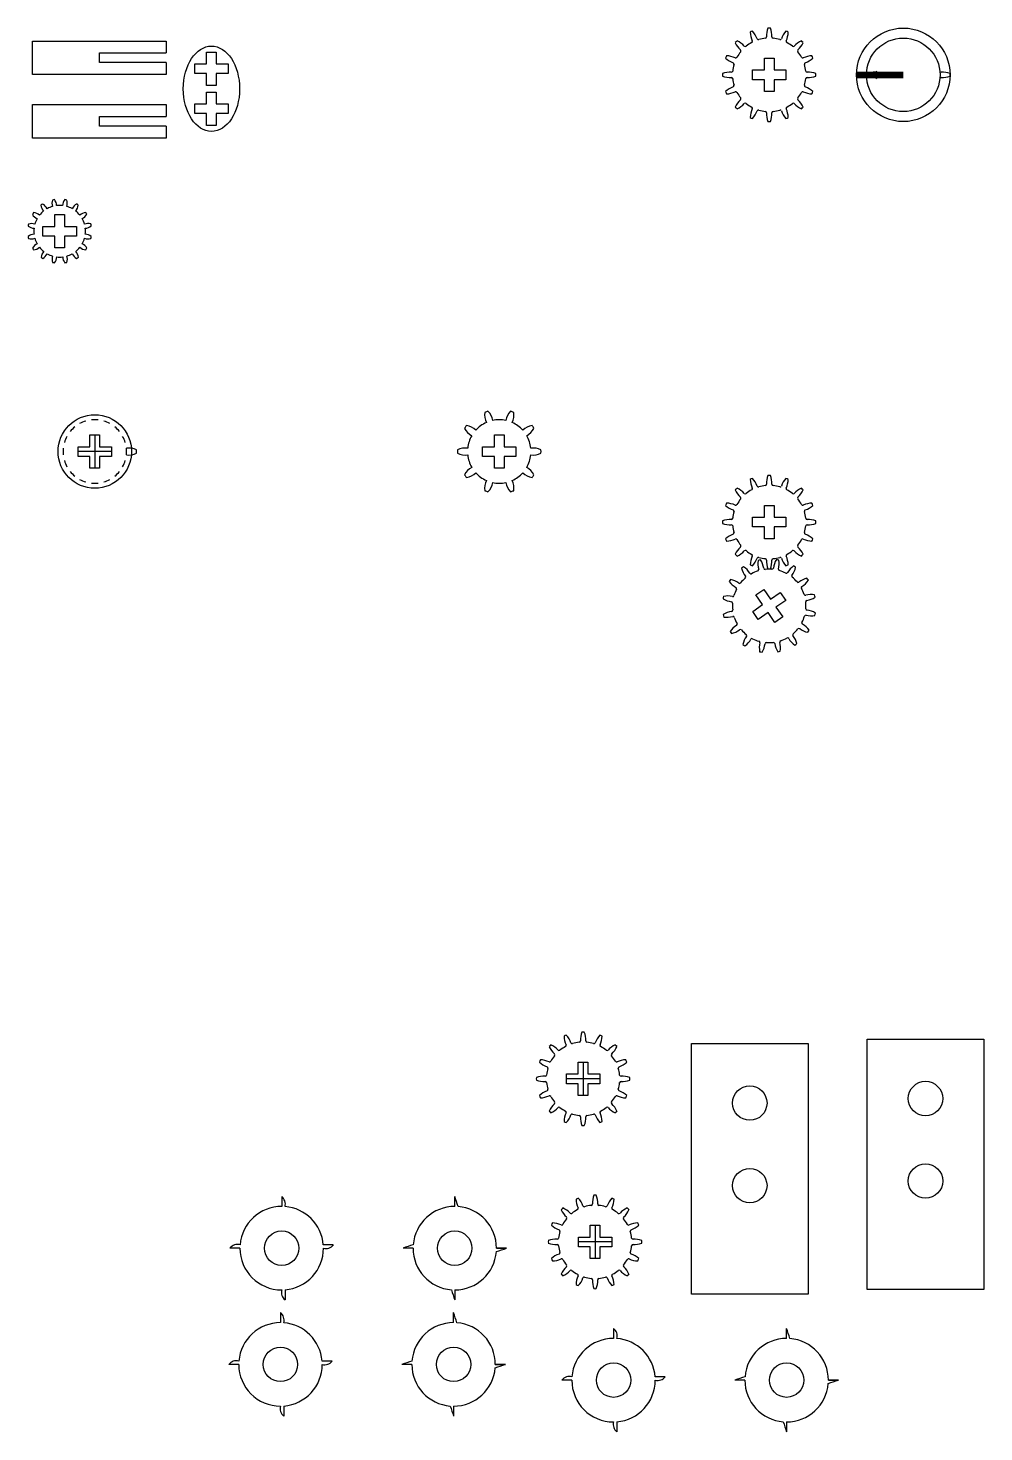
# Model space of a CAD drawing. Header units: millimetres. Extents: x 9580 to 14459, y 6196 to 7212.
# Drawn here: x 10543.8 to 10830, y 6420.3 to 6840.5 of the extents above; entities that cross this region are included whole.
import ezdxf

# ---------------------------------------------------------------- set-up
doc = ezdxf.new("R2010")
doc.units = ezdxf.units.MM

msp = doc.modelspace()

# ---------------------------------------------------------------- linework, layer by layer
for p, q in [((10791.87, 6826.48), (10805.87, 6826.48)), ((10791.88, 6826.85), (10805.87, 6826.85)), ((10791.88, 6826.1), (10805.87, 6826.1)), ((10791.89, 6827.23), (10805.87, 6827.23)), ((10791.89, 6825.73), (10805.87, 6825.73)), ((10563.76, 6718.73), (10563.76, 6708.73)), ((10568.76, 6713.73), (10558.76, 6713.73)), ((10709.98, 6530.96), (10709.98, 6520.96)), ((10714.98, 6525.96), (10704.98, 6525.96)), ((10619.73, 6490.77), (10619.73, 6487.77)), ((10671.56, 6487.77), (10671.56, 6490.77)), ((10713.57, 6482.15), (10713.57, 6472.15)), ((10635.19, 6476.27), (10632.19, 6476.27)), ((10718.57, 6477.15), (10708.57, 6477.15)), ((10607.23, 6475.27), (10604.23, 6475.27)), ((10659.06, 6475.27), (10656.06, 6475.27)), ((10687.06, 6475.27), (10684.06, 6475.27)), ((10684.06, 6475.27), (10687.06, 6475.27)), ((10620.73, 6462.81), (10620.73, 6459.8)), ((10671.56, 6462.77), (10671.56, 6459.77)), ((10619.36, 6455.98), (10619.36, 6452.98)), ((10671.2, 6452.98), (10671.2, 6455.98)), ((10719.1, 6451.27), (10719.1, 6448.27)), ((10770.93, 6448.27), (10770.93, 6451.27)), ((10606.86, 6440.48), (10603.86, 6440.48)), ((10634.83, 6441.48), (10631.82, 6441.48)), ((10658.7, 6440.48), (10655.7, 6440.48)), ((10686.7, 6440.48), (10683.7, 6440.48)), ((10683.7, 6440.48), (10686.7, 6440.48)), ((10706.6, 6435.77), (10703.6, 6435.77)), ((10734.57, 6436.77), (10731.56, 6436.77)), ((10758.43, 6435.77), (10755.43, 6435.77)), ((10786.43, 6435.77), (10783.43, 6435.77)), ((10783.43, 6435.77), (10786.43, 6435.77)), ((10620.36, 6428.02), (10620.36, 6425.01)), ((10671.2, 6427.98), (10671.2, 6424.98)), ((10720.1, 6423.31), (10720.1, 6420.3)), ((10770.93, 6423.27), (10770.93, 6420.27))]:
    msp.add_line(p, q)
for points in [[(10585.15, 6830.14), (10585.15, 6826.59), (10545.15, 6826.59), (10545.15, 6836.59), (10585.15, 6836.59), (10585.15, 6833.04)], [(10585.15, 6830.14), (10565.15, 6830.14), (10565.15, 6833.04), (10585.15, 6833.04)], [(10597.24, 6829.76), (10597.24, 6833.31), (10600.14, 6833.31), (10600.14, 6829.76)], [(10597.24, 6826.86), (10593.69, 6826.86), (10593.69, 6829.76), (10597.24, 6829.76)], [(10600.14, 6829.76), (10603.69, 6829.76), (10603.69, 6826.86), (10600.14, 6826.86)], [(10764.27, 6827.93), (10764.27, 6831.48), (10767.17, 6831.48), (10767.17, 6827.93)], [(10600.14, 6826.86), (10600.14, 6823.31), (10597.24, 6823.31), (10597.24, 6826.86)], [(10764.27, 6825.03), (10760.72, 6825.03), (10760.72, 6827.93), (10764.27, 6827.93)], [(10767.17, 6825.03), (10767.17, 6821.48), (10764.27, 6821.48), (10764.27, 6825.03)], [(10767.17, 6827.93), (10770.72, 6827.93), (10770.72, 6825.03), (10767.17, 6825.03)], [(10597.24, 6817.76), (10597.24, 6821.31), (10600.14, 6821.31), (10600.14, 6817.76)], [(10585.15, 6811.11), (10585.15, 6807.56), (10545.15, 6807.56), (10545.15, 6817.56), (10585.15, 6817.56), (10585.15, 6814.01)], [(10597.24, 6814.86), (10593.69, 6814.86), (10593.69, 6817.76), (10597.24, 6817.76)], [(10600.14, 6817.76), (10603.69, 6817.76), (10603.69, 6814.86), (10600.14, 6814.86)], [(10585.15, 6811.11), (10565.15, 6811.11), (10565.15, 6814.01), (10585.15, 6814.01)], [(10600.14, 6814.86), (10600.14, 6811.31), (10597.24, 6811.31), (10597.24, 6814.86)], [(10551.79, 6781.12), (10551.79, 6784.67), (10554.69, 6784.67), (10554.69, 6781.12)], [(10551.79, 6778.22), (10548.24, 6778.22), (10548.24, 6781.12), (10551.79, 6781.12)], [(10554.69, 6778.22), (10554.69, 6774.67), (10551.79, 6774.67), (10551.79, 6778.22)], [(10554.69, 6781.12), (10558.24, 6781.12), (10558.24, 6778.22), (10554.69, 6778.22)], [(10562.31, 6712.28), (10558.76, 6712.28), (10558.76, 6715.18), (10562.31, 6715.18)], [(10562.31, 6715.18), (10562.31, 6718.73), (10565.21, 6718.73), (10565.21, 6715.18)], [(10565.21, 6715.18), (10568.76, 6715.18), (10568.76, 6712.28), (10565.21, 6712.28)], [(10683.43, 6712.28), (10679.88, 6712.28), (10679.88, 6715.18), (10683.43, 6715.18)], [(10683.43, 6715.18), (10683.43, 6718.73), (10686.33, 6718.73), (10686.33, 6715.18)], [(10686.33, 6715.18), (10689.88, 6715.18), (10689.88, 6712.28), (10686.33, 6712.28)], [(10565.21, 6712.28), (10565.21, 6708.73), (10562.31, 6708.73), (10562.31, 6712.28)], [(10686.33, 6712.28), (10686.33, 6708.73), (10683.43, 6708.73), (10683.43, 6712.28)], [(10764.27, 6691.15), (10760.72, 6691.15), (10760.72, 6694.05), (10764.27, 6694.05)], [(10764.27, 6694.05), (10764.27, 6697.6), (10767.17, 6697.6), (10767.17, 6694.05)], [(10767.17, 6694.05), (10770.72, 6694.05), (10770.72, 6691.15), (10767.17, 6691.15)], [(10767.17, 6691.15), (10767.17, 6687.6), (10764.27, 6687.6), (10764.27, 6691.15)], [(10763.7, 6667.89), (10761.68, 6670.8), (10764.07, 6672.46), (10766.09, 6669.54)], [(10766.09, 6669.54), (10769.01, 6671.56), (10770.66, 6669.18), (10767.74, 6667.15)], [(10765.36, 6665.5), (10762.44, 6663.48), (10760.79, 6665.86), (10763.7, 6667.89)], [(10767.74, 6667.15), (10769.76, 6664.24), (10767.38, 6662.58), (10765.36, 6665.5)], [(10708.53, 6527.41), (10708.53, 6530.96), (10711.43, 6530.96), (10711.43, 6527.41)], [(10708.53, 6524.51), (10704.98, 6524.51), (10704.98, 6527.41), (10708.53, 6527.41)], [(10711.43, 6527.41), (10714.98, 6527.41), (10714.98, 6524.51), (10711.43, 6524.51)], [(10711.43, 6524.51), (10711.43, 6520.96), (10708.53, 6520.96), (10708.53, 6524.51)], [(10712.12, 6478.6), (10712.12, 6482.15), (10715.02, 6482.15), (10715.02, 6478.6)], [(10712.12, 6475.7), (10708.57, 6475.7), (10708.57, 6478.6), (10712.12, 6478.6)], [(10715.02, 6475.7), (10715.02, 6472.15), (10712.12, 6472.15), (10712.12, 6475.7)], [(10715.02, 6478.6), (10718.57, 6478.6), (10718.57, 6475.7), (10715.02, 6475.7)]]:
    msp.add_lwpolyline(points)
for points in [[(10742.41, 6536.5), (10777.41, 6536.5), (10777.41, 6461.5), (10742.41, 6461.5)], [(10795.02, 6537.87), (10830.02, 6537.87), (10830.02, 6462.87), (10795.02, 6462.87)]]:
    msp.add_lwpolyline(points, close=True)
for centre, radius in [((10805.87, 6826.48), 14), ((10805.87, 6826.48), 11), ((10563.76, 6713.73), 11), ((10759.91, 6518.7), 5.15), ((10812.52, 6520.07), 5.15), ((10759.91, 6494), 5.15), ((10812.52, 6495.37), 5.15), ((10619.73, 6475.27), 5.15), ((10671.56, 6475.27), 5.15), ((10619.36, 6440.48), 5.15), ((10671.2, 6440.48), 5.15), ((10719.1, 6435.77), 5.15), ((10770.93, 6435.77), 5.15)]:
    msp.add_circle(centre, radius)
for centre, radius, start, end in [((10765.72, 6826.48), 14, 110.9651, 114.0349), ((10766.36, 6839.43), 6.34, 181.5423, 205.7944), ((10756.11, 6835.19), 6.34, 19.2056, 43.4577), ((10762.48, 6837.4), 0.4, 199.2056, 286.5409), ((10765.72, 6826.48), 11, 95.9591, 106.5409), ((10764.54, 6837.81), 0.4, 275.9591, 3.2944), ((10771.27, 6838.2), 6.34, 159.0423, 183.2944), ((10765.72, 6826.48), 14, 88.4651, 91.5349), ((10760.17, 6838.2), 6.34, 356.7056, 20.9577), ((10766.91, 6837.81), 0.4, 176.7056, 264.0409), ((10765.72, 6826.48), 11, 73.4591, 84.0409), ((10768.97, 6837.4), 0.4, 253.4591, 340.7944), ((10775.34, 6835.19), 6.34, 136.5423, 160.7944), ((10765.72, 6826.48), 14, 65.9651, 69.0349), ((10765.08, 6839.43), 6.34, 334.2056, 358.4577), ((10765.72, 6826.48), 14, 133.4651, 136.5349), ((10761.35, 6838.69), 6.34, 204.0423, 228.2944), ((10765.72, 6826.48), 11, 140.9591, 151.5409), ((10753.51, 6830.84), 6.34, 41.7056, 65.9577), ((10756.87, 6833.66), 0.4, 320.9591, 48.2944), ((10758.54, 6835.33), 0.4, 221.7056, 309.0409), ((10765.72, 6826.48), 11, 118.4591, 129.0409), ((10760.29, 6836.5), 0.4, 298.4591, 25.7944), ((10771.15, 6836.5), 0.4, 154.2056, 241.5409), ((10765.72, 6826.48), 11, 50.9591, 61.5409), ((10772.9, 6835.33), 0.4, 230.9591, 318.2944), ((10777.94, 6830.84), 6.34, 114.0423, 138.2944), ((10774.58, 6833.66), 0.4, 131.7056, 219.0409), ((10765.72, 6826.48), 11, 28.4591, 39.0409), ((10770.09, 6838.69), 6.34, 311.7056, 335.9577), ((10765.72, 6826.48), 14, 43.4651, 46.5349), ((10765.72, 6826.48), 14, 155.9651, 159.0349), ((10757.01, 6836.09), 6.34, 226.5423, 250.7944), ((10752.76, 6825.84), 6.34, 64.2056, 88.4577), ((10765.72, 6826.48), 11, 163.4591, 174.0409), ((10754.79, 6829.72), 0.4, 343.4591, 70.7944), ((10755.7, 6831.91), 0.4, 244.2056, 331.5409), ((10775.74, 6831.91), 0.4, 208.4591, 295.7944), ((10778.68, 6825.84), 6.34, 91.5423, 115.7944), ((10776.65, 6829.72), 0.4, 109.2056, 196.5409), ((10765.72, 6826.48), 11, 5.9591, 16.5409), ((10774.43, 6836.09), 6.34, 289.2056, 313.4577), ((10765.72, 6826.48), 14, 20.9651, 24.0349), ((10765.72, 6826.48), 14, 178.4651, 181.5349), ((10754, 6820.93), 6.34, 86.7056, 110.9577), ((10754, 6832.03), 6.34, 249.0423, 273.2944), ((10754.38, 6827.66), 0.4, 266.7056, 354.0409), ((10754.38, 6825.29), 0.4, 5.9591, 93.2944), ((10765.72, 6826.48), 11, 185.9591, 196.5409), ((10765.72, 6826.48), 11, 343.4591, 354.0409), ((10777.06, 6827.66), 0.4, 185.9591, 273.2944), ((10777.06, 6825.29), 0.4, 86.7056, 174.0409), ((10777.45, 6820.93), 6.34, 69.0423, 93.2944), ((10777.45, 6832.03), 6.34, 266.7056, 290.9577), ((10765.72, 6826.48), 14, 358.4651, 1.5349), ((10797.14, 6820.93), 6.34, 86.7056, 110.9577), ((10808.87, 6826.48), 14, 178.4651, 181.5349), ((10797.14, 6832.03), 6.34, 249.0423, 273.2944), ((10797.53, 6827.66), 0.4, 266.7056, 354.0409), ((10797.53, 6825.29), 0.4, 5.9591, 93.2944), ((10817.21, 6827.66), 0.4, 185.9591, 273.2944), ((10817.21, 6825.29), 0.4, 86.7056, 174.0409), ((10817.6, 6820.93), 6.34, 69.0423, 93.2944), ((10817.6, 6832.03), 6.34, 266.7056, 290.9577), ((10805.87, 6826.48), 14, 358.4651, 1.5349), ((10757.01, 6816.86), 6.34, 109.2056, 133.4577), ((10765.72, 6826.48), 14, 200.9651, 204.0349), ((10752.76, 6827.12), 6.34, 271.5423, 295.7944), ((10754.79, 6823.23), 0.4, 289.2056, 16.5409), ((10755.7, 6821.04), 0.4, 28.4591, 115.7944), ((10765.72, 6826.48), 11, 208.4591, 219.0409), ((10765.72, 6826.48), 11, 320.9591, 331.5409), ((10775.74, 6821.04), 0.4, 64.2056, 151.5409), ((10778.68, 6827.12), 6.34, 244.2056, 268.4577), ((10776.65, 6823.23), 0.4, 163.4591, 250.7944), ((10774.43, 6816.86), 6.34, 46.5423, 70.7944), ((10765.72, 6826.48), 14, 335.9651, 339.0349), ((10761.35, 6814.26), 6.34, 131.7056, 155.9577), ((10765.72, 6826.48), 14, 223.4651, 226.5349), ((10753.51, 6822.11), 6.34, 294.0423, 318.2944), ((10756.87, 6819.3), 0.4, 311.7056, 39.0409), ((10758.54, 6817.62), 0.4, 50.9591, 138.2944), ((10765.72, 6826.48), 11, 230.9591, 241.5409), ((10766.36, 6813.52), 6.34, 154.2056, 178.4577), ((10760.29, 6816.45), 0.4, 334.2056, 61.5409), ((10762.48, 6815.55), 0.4, 73.4591, 160.7944), ((10765.72, 6826.48), 11, 253.4591, 264.0409), ((10765.72, 6826.48), 11, 275.9591, 286.5409), ((10768.97, 6815.55), 0.4, 19.2056, 106.5409), ((10771.15, 6816.45), 0.4, 118.4591, 205.7944), ((10765.08, 6813.52), 6.34, 1.5423, 25.7944), ((10765.72, 6826.48), 11, 298.4591, 309.0409), ((10772.9, 6817.62), 0.4, 41.7056, 129.0409), ((10777.94, 6822.11), 6.34, 221.7056, 245.9577), ((10774.58, 6819.3), 0.4, 140.9591, 228.2944), ((10770.09, 6814.26), 6.34, 24.0423, 48.2944), ((10765.72, 6826.48), 14, 313.4651, 316.5349), ((10765.72, 6826.48), 14, 245.9651, 249.0349), ((10756.11, 6817.77), 6.34, 316.5423, 340.7944), ((10764.54, 6815.14), 0.4, 356.7056, 84.0409), ((10771.27, 6814.75), 6.34, 176.7056, 200.9577), ((10765.72, 6826.48), 14, 268.4651, 271.5349), ((10760.17, 6814.75), 6.34, 339.0423, 3.2944), ((10766.91, 6815.14), 0.4, 95.9591, 183.2944), ((10775.34, 6817.77), 6.34, 199.2056, 223.4577), ((10765.72, 6826.48), 14, 290.9651, 294.0349), ((10553.24, 6779.67), 9.59, 121.9808, 125.6936), ((10550.71, 6787.8), 3.08, 186.4558, 222.5233), ((10546.7, 6785.12), 3.06, 25.0708, 61.3164), ((10553.24, 6779.67), 7.73, 105.918, 119.2408), ((10554.01, 6788.16), 3.08, 163.9558, 200.0233), ((10553.24, 6779.67), 9.59, 99.4808, 103.1936), ((10549.28, 6787.21), 3.06, 2.5708, 38.8164), ((10553.24, 6779.67), 7.73, 83.418, 96.7408), ((10557.2, 6787.21), 3.08, 141.4558, 177.5233), ((10553.24, 6779.67), 9.59, 76.9808, 80.6936), ((10552.47, 6788.15), 3.06, 340.0708, 16.3164), ((10553.24, 6779.67), 7.73, 60.918, 74.2408), ((10559.79, 6785.12), 3.08, 118.9558, 155.0233), ((10555.77, 6787.8), 3.06, 317.5708, 353.8164), ((10553.24, 6779.67), 9.59, 54.4808, 58.1936), ((10553.24, 6779.67), 9.59, 144.4808, 148.1936), ((10547.78, 6786.21), 3.08, 208.9558, 245.0233), ((10545.11, 6782.2), 3.06, 47.5708, 83.8164), ((10553.24, 6779.67), 7.73, 150.918, 164.2408), ((10553.24, 6779.67), 7.73, 128.418, 141.7408), ((10553.24, 6779.67), 7.73, 38.418, 51.7408), ((10561.38, 6782.2), 3.08, 96.4558, 132.5233), ((10558.69, 6786.21), 3.06, 295.0708, 331.3164), ((10553.24, 6779.67), 7.73, 15.918, 29.2408), ((10553.24, 6779.67), 9.59, 31.9808, 35.6936), ((10553.24, 6779.67), 9.59, 166.9808, 170.6936), ((10545.69, 6783.63), 3.08, 231.4558, 267.5233), ((10545.7, 6775.71), 3.06, 92.5708, 128.8164), ((10553.24, 6779.67), 9.59, 189.4808, 193.1936), ((10544.76, 6778.89), 3.06, 70.0708, 106.3164), ((10553.24, 6779.67), 7.73, 173.418, 186.7408), ((10561.73, 6778.9), 3.08, 73.9558, 110.0233), ((10560.78, 6783.63), 3.06, 272.5708, 308.8164), ((10553.24, 6779.67), 7.73, 353.418, 6.7408), ((10560.79, 6775.71), 3.08, 51.4558, 87.5233), ((10553.24, 6779.67), 9.59, 9.4808, 13.1936), ((10553.24, 6779.67), 9.59, 346.9808, 350.6936), ((10544.75, 6780.44), 3.08, 253.9558, 290.0233), ((10547.79, 6773.12), 3.06, 115.0708, 151.3164), ((10553.24, 6779.67), 9.59, 211.9808, 215.6936), ((10545.1, 6777.13), 3.08, 276.4558, 312.5233), ((10553.24, 6779.67), 7.73, 195.918, 209.2408), ((10553.24, 6779.67), 7.73, 218.418, 231.7408), ((10553.24, 6779.67), 7.73, 308.418, 321.7408), ((10561.37, 6777.13), 3.06, 227.5708, 263.8164), ((10553.24, 6779.67), 7.73, 330.918, 344.2408), ((10558.7, 6773.12), 3.08, 28.9558, 65.0233), ((10561.72, 6780.44), 3.06, 250.0708, 286.3164), ((10553.24, 6779.67), 9.59, 324.4808, 328.1936), ((10550.71, 6771.54), 3.06, 137.5708, 173.8164), ((10553.24, 6779.67), 9.59, 234.4808, 238.1936), ((10546.69, 6774.21), 3.08, 298.9558, 335.0233), ((10553.24, 6779.67), 7.73, 240.918, 254.2408), ((10554.01, 6771.19), 3.06, 160.0708, 196.3164), ((10553.24, 6779.67), 9.59, 256.9808, 260.6936), ((10549.28, 6772.12), 3.08, 321.4558, 357.5233), ((10553.24, 6779.67), 7.73, 263.418, 276.7408), ((10557.2, 6772.13), 3.06, 182.5708, 218.8164), ((10553.24, 6779.67), 9.59, 279.4808, 283.1936), ((10553.24, 6779.67), 7.73, 285.918, 299.2408), ((10552.47, 6771.18), 3.08, 343.9558, 20.0233), ((10559.78, 6774.22), 3.06, 205.0708, 241.3164), ((10555.78, 6771.53), 3.08, 6.4558, 42.5233), ((10553.24, 6779.67), 9.59, 301.9808, 305.6936), ((10685.46, 6724.64), 4.98, 170.6322, 206.7045), ((10684.88, 6713.73), 12.5, 105.7076, 110.2924), ((10678, 6722.22), 4.98, 9.2955, 45.3678), ((10691.76, 6722.22), 4.98, 134.6322, 170.7045), ((10684.88, 6713.73), 12.5, 69.7076, 74.2924), ((10684.3, 6724.64), 4.98, 333.2955, 9.3678), ((10563.76, 6713.73), 9.5, 128.9577, 141.0423), ((10563.76, 6713.73), 9.5, 106.4577, 118.5423), ((10563.76, 6713.73), 9.5, 83.9577, 96.0423), ((10563.76, 6713.73), 9.5, 61.4577, 73.5423), ((10563.76, 6713.73), 9.5, 38.9577, 51.0423), ((10684.88, 6713.73), 12.5, 141.7076, 146.2924), ((10678.93, 6722.9), 4.98, 206.6322, 242.7045), ((10674.32, 6716.55), 4.98, 45.2955, 81.3678), ((10684.88, 6713.73), 9.5, 114.0423, 137.9577), ((10684.88, 6713.73), 9.5, 78.0423, 101.9577), ((10684.88, 6713.73), 9.5, 42.0423, 65.9577), ((10695.44, 6716.55), 4.98, 98.6322, 134.7045), ((10690.83, 6722.9), 4.98, 297.2955, 333.3678), ((10684.88, 6713.73), 12.5, 33.7076, 38.2924), ((10563.76, 6713.73), 9.5, 151.4577, 163.5423), ((10563.76, 6713.73), 9.5, 16.4577, 28.5423), ((10684.88, 6713.73), 9.5, 150.0423, 173.9577), ((10684.88, 6713.73), 9.5, 6.0423, 29.9577), ((10563.76, 6713.73), 9.5, 173.9577, 186.0423), ((10563.76, 6713.73), 9.5, 196.4577, 208.5423), ((10563.76, 6713.73), 9.5, 331.4577, 343.5423), ((10573.96, 6709.8), 4.98, 62.6322, 98.7045), ((10563.76, 6713.73), 9.5, 353.9577, 6.0423), ((10573.96, 6717.65), 4.98, 261.2955, 297.3678), ((10563.76, 6713.73), 12.5, 357.7076, 2.2924), ((10684.88, 6713.73), 12.5, 177.7076, 182.2924), ((10674.68, 6709.8), 4.98, 81.2955, 117.3678), ((10674.68, 6717.65), 4.98, 242.6322, 278.7045), ((10684.88, 6713.73), 9.5, 186.0423, 209.9577), ((10684.88, 6713.73), 9.5, 330.0423, 353.9577), ((10695.08, 6709.8), 4.98, 62.6322, 98.7045), ((10695.08, 6717.65), 4.98, 261.2955, 297.3678), ((10684.88, 6713.73), 12.5, 357.7076, 2.2924), ((10563.76, 6713.73), 9.5, 218.9577, 231.0423), ((10563.76, 6713.73), 9.5, 308.9577, 321.0423), ((10678.93, 6704.56), 4.98, 117.2955, 153.3678), ((10684.88, 6713.73), 12.5, 213.7076, 218.2924), ((10674.32, 6710.9), 4.98, 278.6322, 314.7045), ((10684.88, 6713.73), 9.5, 222.0423, 245.9577), ((10684.88, 6713.73), 9.5, 294.0423, 317.9577), ((10695.44, 6710.9), 4.98, 225.2955, 261.3678), ((10690.83, 6704.56), 4.98, 26.6322, 62.7045), ((10684.88, 6713.73), 12.5, 321.7076, 326.2924), ((10771.27, 6704.33), 6.34, 159.0423, 183.2944), ((10765.72, 6692.6), 14, 88.4651, 91.5349), ((10760.17, 6704.33), 6.34, 356.7056, 20.9577), ((10563.76, 6713.73), 9.5, 241.4577, 253.5423), ((10563.76, 6713.73), 9.5, 263.9577, 276.0423), ((10563.76, 6713.73), 9.5, 286.4577, 298.5423), ((10685.46, 6702.81), 4.98, 153.2955, 189.3678), ((10678, 6705.24), 4.98, 314.6322, 350.7045), ((10684.88, 6713.73), 9.5, 258.0423, 281.9577), ((10691.76, 6705.24), 4.98, 189.2955, 225.3678), ((10684.3, 6702.81), 4.98, 350.6322, 26.7045), ((10765.72, 6692.6), 14, 133.4651, 136.5349), ((10753.51, 6696.97), 6.34, 41.7056, 65.9577), ((10765.72, 6692.6), 14, 110.9651, 114.0349), ((10766.36, 6705.56), 6.34, 181.5423, 205.7944), ((10760.29, 6702.62), 0.4, 298.4591, 25.7944), ((10756.11, 6701.31), 6.34, 19.2056, 43.4577), ((10762.48, 6703.53), 0.4, 199.2056, 286.5409), ((10765.72, 6692.6), 11, 95.9591, 106.5409), ((10764.54, 6703.94), 0.4, 275.9591, 3.2944), ((10766.91, 6703.94), 0.4, 176.7056, 264.0409), ((10765.72, 6692.6), 11, 73.4591, 84.0409), ((10768.97, 6703.53), 0.4, 253.4591, 340.7944), ((10775.34, 6701.31), 6.34, 136.5423, 160.7944), ((10765.72, 6692.6), 14, 65.9651, 69.0349), ((10771.15, 6702.62), 0.4, 154.2056, 241.5409), ((10765.08, 6705.56), 6.34, 334.2056, 358.4577), ((10777.94, 6696.97), 6.34, 114.0423, 138.2944), ((10765.72, 6692.6), 14, 43.4651, 46.5349), ((10684.88, 6713.73), 12.5, 249.7076, 254.2924), ((10684.88, 6713.73), 12.5, 285.7076, 290.2924), ((10765.72, 6692.6), 14, 155.9651, 159.0349), ((10752.76, 6691.96), 6.34, 64.2056, 88.4577), ((10761.35, 6704.82), 6.34, 204.0423, 228.2944), ((10765.72, 6692.6), 11, 140.9591, 151.5409), ((10756.87, 6699.78), 0.4, 320.9591, 48.2944), ((10758.54, 6701.46), 0.4, 221.7056, 309.0409), ((10765.72, 6692.6), 11, 118.4591, 129.0409), ((10765.72, 6692.6), 11, 50.9591, 61.5409), ((10772.9, 6701.46), 0.4, 230.9591, 318.2944), ((10774.58, 6699.78), 0.4, 131.7056, 219.0409), ((10765.72, 6692.6), 11, 28.4591, 39.0409), ((10770.09, 6704.82), 6.34, 311.7056, 335.9577), ((10778.68, 6691.96), 6.34, 91.5423, 115.7944), ((10765.72, 6692.6), 14, 20.9651, 24.0349), ((10757.01, 6702.22), 6.34, 226.5423, 250.7944), ((10765.72, 6692.6), 11, 163.4591, 174.0409), ((10754.79, 6695.85), 0.4, 343.4591, 70.7944), ((10755.7, 6698.03), 0.4, 244.2056, 331.5409), ((10775.74, 6698.03), 0.4, 208.4591, 295.7944), ((10776.65, 6695.85), 0.4, 109.2056, 196.5409), ((10765.72, 6692.6), 11, 5.9591, 16.5409), ((10774.43, 6702.22), 6.34, 289.2056, 313.4577), ((10765.72, 6692.6), 14, 178.4651, 181.5349), ((10754, 6687.05), 6.34, 86.7056, 110.9577), ((10754, 6698.15), 6.34, 249.0423, 273.2944), ((10754.38, 6693.78), 0.4, 266.7056, 354.0409), ((10754.38, 6691.42), 0.4, 5.9591, 93.2944), ((10765.72, 6692.6), 11, 185.9591, 196.5409), ((10765.72, 6692.6), 11, 343.4591, 354.0409), ((10777.06, 6693.78), 0.4, 185.9591, 273.2944), ((10777.06, 6691.42), 0.4, 86.7056, 174.0409), ((10777.45, 6687.05), 6.34, 69.0423, 93.2944), ((10777.45, 6698.15), 6.34, 266.7056, 290.9577), ((10765.72, 6692.6), 14, 358.4651, 1.5349), ((10757.01, 6682.99), 6.34, 109.2056, 133.4577), ((10765.72, 6692.6), 14, 200.9651, 204.0349), ((10752.76, 6693.24), 6.34, 271.5423, 295.7944), ((10754.79, 6689.36), 0.4, 289.2056, 16.5409), ((10755.7, 6687.17), 0.4, 28.4591, 115.7944), ((10765.72, 6692.6), 11, 208.4591, 219.0409), ((10756.87, 6685.42), 0.4, 311.7056, 39.0409), ((10774.58, 6685.42), 0.4, 140.9591, 228.2944), ((10765.72, 6692.6), 11, 320.9591, 331.5409), ((10775.74, 6687.17), 0.4, 64.2056, 151.5409), ((10778.68, 6693.24), 6.34, 244.2056, 268.4577), ((10776.65, 6689.36), 0.4, 163.4591, 250.7944), ((10774.43, 6682.99), 6.34, 46.5423, 70.7944), ((10765.72, 6692.6), 14, 335.9651, 339.0349), ((10761.35, 6680.39), 6.34, 131.7056, 155.9577), ((10765.72, 6692.6), 14, 223.4651, 226.5349), ((10753.51, 6688.23), 6.34, 294.0423, 318.2944), ((10758.54, 6683.75), 0.4, 50.9591, 138.2944), ((10765.72, 6692.6), 11, 230.9591, 241.5409), ((10766.36, 6679.64), 6.34, 154.2056, 178.4577), ((10760.29, 6682.58), 0.4, 334.2056, 61.5409), ((10756.11, 6683.89), 6.34, 316.5423, 340.7944), ((10762.48, 6681.67), 0.4, 73.4591, 160.7944), ((10765.72, 6667.52), 14, 100.6763, 103.7461), ((10765.72, 6692.6), 11, 253.4591, 264.0409), ((10757.82, 6677.81), 6.34, 8.9168, 33.1689), ((10764.54, 6681.26), 0.4, 356.7056, 84.0409), ((10766.91, 6681.26), 0.4, 95.9591, 183.2944), ((10765.72, 6692.6), 11, 275.9591, 286.5409), ((10773.28, 6678.07), 6.34, 148.7536, 173.0056), ((10765.72, 6667.52), 14, 78.1763, 81.2461), ((10768.97, 6681.67), 0.4, 19.2056, 106.5409), ((10775.34, 6683.89), 6.34, 199.2056, 223.4577), ((10771.15, 6682.58), 0.4, 118.4591, 205.7944), ((10765.08, 6679.64), 6.34, 1.5423, 25.7944), ((10765.72, 6692.6), 11, 298.4591, 309.0409), ((10772.9, 6683.75), 0.4, 41.7056, 129.0409), ((10777.94, 6688.23), 6.34, 221.7056, 245.9577), ((10770.09, 6680.39), 6.34, 24.0423, 48.2944), ((10765.72, 6692.6), 14, 313.4651, 316.5349), ((10765.72, 6667.52), 14, 123.1763, 126.2461), ((10763.61, 6680.32), 6.34, 193.7536, 218.0056), ((10754.48, 6674), 6.34, 31.4168, 55.6689), ((10760.24, 6677.51), 0.4, 211.4168, 298.7521), ((10765.72, 6692.6), 14, 245.9651, 249.0349), ((10765.72, 6667.52), 11, 108.1703, 118.7521), ((10762.17, 6678.35), 0.4, 288.1703, 15.5056), ((10768.67, 6680.15), 6.34, 171.2536, 195.5056), ((10764.48, 6678.85), 0.4, 188.9168, 276.2521), ((10765.72, 6667.52), 11, 85.6703, 96.2521), ((10771.27, 6680.88), 6.34, 176.7056, 200.9577), ((10765.72, 6692.6), 14, 268.4651, 271.5349), ((10760.17, 6680.88), 6.34, 339.0423, 3.2944), ((10766.58, 6678.89), 0.4, 265.6703, 353.0056), ((10768.91, 6678.46), 0.4, 166.4168, 253.7521), ((10762.36, 6680.05), 6.34, 346.4168, 10.6689), ((10765.72, 6667.52), 11, 63.1703, 73.7521), ((10770.87, 6677.69), 0.4, 243.1703, 330.5056), ((10765.72, 6692.6), 14, 290.9651, 294.0349), ((10776.74, 6674.37), 6.34, 126.2536, 150.5056), ((10767.41, 6680.38), 6.34, 323.9168, 348.1689), ((10765.72, 6667.52), 14, 55.6763, 58.7461), ((10765.72, 6667.52), 14, 145.6763, 148.7461), ((10758.87, 6678.54), 6.34, 216.2536, 240.5056), ((10752.86, 6669.21), 6.34, 53.9168, 78.1689), ((10755.55, 6672.67), 0.4, 333.1703, 60.5056), ((10756.83, 6674.66), 0.4, 233.9168, 321.2521), ((10765.72, 6667.52), 11, 130.6703, 141.2521), ((10758.29, 6676.17), 0.4, 310.6703, 38.0056), ((10772.86, 6676.41), 0.4, 143.9168, 231.2521), ((10765.72, 6667.52), 11, 40.6703, 51.2521), ((10774.37, 6674.95), 0.4, 220.6703, 308.0056), ((10778.52, 6669.64), 6.34, 103.7536, 128.0056), ((10775.72, 6673), 0.4, 121.4168, 208.7521), ((10772.2, 6678.76), 6.34, 301.4168, 325.6689), ((10765.72, 6667.52), 14, 33.1763, 36.2461), ((10765.72, 6667.52), 14, 168.1763, 171.2461), ((10755.18, 6675.07), 6.34, 238.7536, 263.0056), ((10753.19, 6664.15), 6.34, 76.4168, 100.6689), ((10754.35, 6668.38), 0.4, 355.6703, 83.0056), ((10754.78, 6670.71), 0.4, 256.4168, 343.7521), ((10765.72, 6667.52), 11, 153.1703, 163.7521), ((10765.72, 6667.52), 11, 18.1703, 28.7521), ((10776.55, 6671.08), 0.4, 198.1703, 285.5056), ((10777.05, 6668.76), 0.4, 98.9168, 186.2521), ((10778.36, 6664.58), 6.34, 81.2536, 105.5056), ((10765.72, 6667.52), 11, 355.6703, 6.2521), ((10776.01, 6675.42), 6.34, 278.9168, 303.1689), ((10765.72, 6667.52), 14, 10.6763, 13.7461), ((10755.43, 6659.62), 6.34, 98.9168, 123.1689), ((10765.72, 6667.52), 14, 190.6763, 193.7461), ((10754.39, 6666.28), 0.4, 278.9168, 6.2521), ((10765.72, 6667.52), 11, 175.6703, 186.2521), ((10776.67, 6664.33), 0.4, 76.4168, 163.7521), ((10777.09, 6666.66), 0.4, 175.6703, 263.0056), ((10778.25, 6670.89), 6.34, 256.4168, 280.6689), ((10776.27, 6659.97), 6.34, 58.7536, 83.0056), ((10765.72, 6667.52), 14, 348.1763, 351.2461), ((10753.09, 6670.46), 6.34, 261.2536, 285.5056), ((10759.24, 6656.28), 6.34, 121.4168, 145.6689), ((10752.92, 6665.4), 6.34, 283.7536, 308.0056), ((10754.89, 6663.97), 0.4, 18.1703, 105.5056), ((10765.72, 6667.52), 11, 198.1703, 208.7521), ((10755.73, 6662.04), 0.4, 301.4168, 28.7521), ((10757.08, 6660.09), 0.4, 40.6703, 128.0056), ((10765.72, 6667.52), 11, 220.6703, 231.2521), ((10765.72, 6667.52), 11, 310.6703, 321.2521), ((10774.61, 6660.38), 0.4, 53.9168, 141.2521), ((10778.58, 6665.83), 6.34, 233.9168, 258.1689), ((10775.89, 6662.37), 0.4, 153.1703, 240.5056), ((10765.72, 6667.52), 11, 333.1703, 343.7521), ((10772.57, 6656.51), 6.34, 36.2536, 60.5056), ((10765.72, 6667.52), 14, 325.6763, 328.7461), ((10765.72, 6667.52), 14, 213.1763, 216.2461), ((10764.04, 6654.66), 6.34, 143.9168, 168.1689), ((10754.71, 6660.67), 6.34, 306.2536, 330.5056), ((10758.59, 6658.63), 0.4, 323.9168, 51.2521), ((10760.58, 6657.35), 0.4, 63.1703, 150.5056), ((10765.72, 6667.52), 11, 243.1703, 253.7521), ((10762.53, 6656.58), 0.4, 346.4168, 73.7521), ((10769.09, 6654.99), 6.34, 166.4168, 190.6689), ((10758.17, 6656.97), 6.34, 328.7536, 353.0056), ((10764.86, 6656.15), 0.4, 85.6703, 173.0056), ((10765.72, 6667.52), 11, 265.6703, 276.2521), ((10766.96, 6656.19), 0.4, 8.9168, 96.2521), ((10773.63, 6657.23), 6.34, 188.9168, 213.1689), ((10769.28, 6656.69), 0.4, 108.1703, 195.5056), ((10762.78, 6654.89), 6.34, 351.2536, 15.5056), ((10765.72, 6667.52), 11, 288.1703, 298.7521), ((10771.21, 6657.53), 0.4, 31.4168, 118.7521), ((10776.96, 6661.04), 6.34, 211.4168, 235.6689), ((10773.15, 6658.87), 0.4, 130.6703, 218.0056), ((10767.84, 6654.72), 6.34, 13.7536, 38.0056), ((10765.72, 6667.52), 14, 303.1763, 306.2461), ((10765.72, 6667.52), 14, 235.6763, 238.7461), ((10765.72, 6667.52), 14, 258.1763, 261.2461), ((10765.72, 6667.52), 14, 280.6763, 283.7461), ((10709.98, 6525.96), 14, 110.9651, 114.0349), ((10710.62, 6538.91), 6.34, 181.5423, 205.7944), ((10700.36, 6534.67), 6.34, 19.2056, 43.4577), ((10715.53, 6537.68), 6.34, 159.0423, 183.2944), ((10709.98, 6525.96), 14, 88.4651, 91.5349), ((10704.43, 6537.68), 6.34, 356.7056, 20.9577), ((10719.59, 6534.67), 6.34, 136.5423, 160.7944), ((10709.98, 6525.96), 14, 65.9651, 69.0349), ((10709.34, 6538.91), 6.34, 334.2056, 358.4577), ((10709.98, 6525.96), 14, 133.4651, 136.5349), ((10705.61, 6538.17), 6.34, 204.0423, 228.2944), ((10697.76, 6530.32), 6.34, 41.7056, 65.9577), ((10702.8, 6534.81), 0.4, 221.7056, 309.0409), ((10709.98, 6525.96), 11, 118.4591, 129.0409), ((10704.54, 6535.98), 0.4, 298.4591, 25.7944), ((10706.73, 6536.88), 0.4, 199.2056, 286.5409), ((10709.98, 6525.96), 11, 95.9591, 106.5409), ((10708.79, 6537.3), 0.4, 275.9591, 3.2944), ((10711.16, 6537.3), 0.4, 176.7056, 264.0409), ((10709.98, 6525.96), 11, 73.4591, 84.0409), ((10713.22, 6536.88), 0.4, 253.4591, 340.7944), ((10715.41, 6535.98), 0.4, 154.2056, 241.5409), ((10709.98, 6525.96), 11, 50.9591, 61.5409), ((10717.16, 6534.81), 0.4, 230.9591, 318.2944), ((10722.19, 6530.32), 6.34, 114.0423, 138.2944), ((10714.34, 6538.17), 6.34, 311.7056, 335.9577), ((10709.98, 6525.96), 14, 43.4651, 46.5349), ((10709.98, 6525.96), 14, 155.9651, 159.0349), ((10701.27, 6535.57), 6.34, 226.5423, 250.7944), ((10697.02, 6525.32), 6.34, 64.2056, 88.4577), ((10699.95, 6531.39), 0.4, 244.2056, 331.5409), ((10709.98, 6525.96), 11, 140.9591, 151.5409), ((10701.12, 6533.14), 0.4, 320.9591, 48.2944), ((10718.83, 6533.14), 0.4, 131.7056, 219.0409), ((10709.98, 6525.96), 11, 28.4591, 39.0409), ((10720, 6531.39), 0.4, 208.4591, 295.7944), ((10722.93, 6525.32), 6.34, 91.5423, 115.7944), ((10718.69, 6535.57), 6.34, 289.2056, 313.4577), ((10709.98, 6525.96), 14, 20.9651, 24.0349), ((10698.25, 6520.41), 6.34, 86.7056, 110.9577), ((10709.98, 6525.96), 14, 178.4651, 181.5349), ((10698.64, 6527.14), 0.4, 266.7056, 354.0409), ((10709.98, 6525.96), 11, 163.4591, 174.0409), ((10699.05, 6529.2), 0.4, 343.4591, 70.7944), ((10720.91, 6529.2), 0.4, 109.2056, 196.5409), ((10709.98, 6525.96), 11, 5.9591, 16.5409), ((10721.32, 6527.14), 0.4, 185.9591, 273.2944), ((10721.7, 6520.41), 6.34, 69.0423, 93.2944), ((10709.98, 6525.96), 14, 358.4651, 1.5349), ((10698.25, 6531.51), 6.34, 249.0423, 273.2944), ((10701.27, 6516.34), 6.34, 109.2056, 133.4577), ((10698.64, 6524.77), 0.4, 5.9591, 93.2944), ((10709.98, 6525.96), 11, 185.9591, 196.5409), ((10699.05, 6522.71), 0.4, 289.2056, 16.5409), ((10720.91, 6522.71), 0.4, 163.4591, 250.7944), ((10709.98, 6525.96), 11, 343.4591, 354.0409), ((10718.69, 6516.34), 6.34, 46.5423, 70.7944), ((10721.32, 6524.77), 0.4, 86.7056, 174.0409), ((10721.7, 6531.51), 6.34, 266.7056, 290.9577), ((10709.98, 6525.96), 14, 200.9651, 204.0349), ((10697.02, 6526.6), 6.34, 271.5423, 295.7944), ((10699.95, 6520.52), 0.4, 28.4591, 115.7944), ((10705.61, 6513.74), 6.34, 131.7056, 155.9577), ((10709.98, 6525.96), 11, 208.4591, 219.0409), ((10701.12, 6518.78), 0.4, 311.7056, 39.0409), ((10702.8, 6517.1), 0.4, 50.9591, 138.2944), ((10709.98, 6525.96), 11, 230.9591, 241.5409), ((10709.98, 6525.96), 11, 298.4591, 309.0409), ((10717.16, 6517.1), 0.4, 41.7056, 129.0409), ((10718.83, 6518.78), 0.4, 140.9591, 228.2944), ((10709.98, 6525.96), 11, 320.9591, 331.5409), ((10714.34, 6513.74), 6.34, 24.0423, 48.2944), ((10720, 6520.52), 0.4, 64.2056, 151.5409), ((10722.93, 6526.6), 6.34, 244.2056, 268.4577), ((10709.98, 6525.96), 14, 335.9651, 339.0349), ((10709.98, 6525.96), 14, 223.4651, 226.5349), ((10697.76, 6521.59), 6.34, 294.0423, 318.2944), ((10710.62, 6513), 6.34, 154.2056, 178.4577), ((10704.54, 6515.93), 0.4, 334.2056, 61.5409), ((10700.36, 6517.25), 6.34, 316.5423, 340.7944), ((10706.73, 6515.03), 0.4, 73.4591, 160.7944), ((10709.98, 6525.96), 11, 253.4591, 264.0409), ((10708.79, 6514.62), 0.4, 356.7056, 84.0409), ((10715.53, 6514.23), 6.34, 176.7056, 200.9577), ((10704.43, 6514.23), 6.34, 339.0423, 3.2944), ((10711.16, 6514.62), 0.4, 95.9591, 183.2944), ((10709.98, 6525.96), 11, 275.9591, 286.5409), ((10713.22, 6515.03), 0.4, 19.2056, 106.5409), ((10719.59, 6517.25), 6.34, 199.2056, 223.4577), ((10715.41, 6515.93), 0.4, 118.4591, 205.7944), ((10709.34, 6513), 6.34, 1.5423, 25.7944), ((10722.19, 6521.59), 6.34, 221.7056, 245.9577), ((10709.98, 6525.96), 14, 313.4651, 316.5349), ((10709.98, 6525.96), 14, 245.9651, 249.0349), ((10709.98, 6525.96), 14, 268.4651, 271.5349), ((10709.98, 6525.96), 14, 290.9651, 294.0349), ((10617.89, 6488.48), 2.93, 345.1454, 51.2709), ((10318.15, 6372.84), 372.57, 17.962, 18.4542), ((10713.57, 6477.15), 14, 110.9651, 114.0349), ((10714.21, 6490.1), 6.34, 181.5423, 205.7944), ((10703.95, 6485.86), 6.34, 19.2056, 43.4577), ((10713.57, 6477.15), 11, 95.9591, 106.5409), ((10712.39, 6488.48), 0.4, 275.9591, 3.2944), ((10719.12, 6488.87), 6.34, 159.0423, 183.2944), ((10713.57, 6477.15), 14, 88.4651, 91.5349), ((10708.02, 6488.87), 6.34, 356.7056, 20.9577), ((10714.75, 6488.48), 0.4, 176.7056, 264.0409), ((10713.57, 6477.15), 11, 73.4591, 84.0409), ((10723.18, 6485.86), 6.34, 136.5423, 160.7944), ((10713.57, 6477.15), 14, 65.9651, 69.0349), ((10712.93, 6490.1), 6.34, 334.2056, 358.4577), ((10619.73, 6475.27), 12.5, 90, 175.4114), ((10619.73, 6475.27), 12.5, 4.5886, 85.4114), ((10671.56, 6475.27), 12.5, 90, 175.4114), ((10671.56, 6475.27), 12.5, 0, 85.4114), ((10713.57, 6477.15), 14, 133.4651, 136.5349), ((10709.2, 6489.36), 6.34, 204.0423, 228.2944), ((10713.57, 6477.15), 11, 140.9591, 151.5409), ((10701.35, 6481.51), 6.34, 41.7056, 65.9577), ((10704.71, 6484.33), 0.4, 320.9591, 48.2944), ((10706.39, 6486), 0.4, 221.7056, 309.0409), ((10713.57, 6477.15), 11, 118.4591, 129.0409), ((10708.14, 6487.17), 0.4, 298.4591, 25.7944), ((10710.32, 6488.07), 0.4, 199.2056, 286.5409), ((10716.81, 6488.07), 0.4, 253.4591, 340.7944), ((10719, 6487.17), 0.4, 154.2056, 241.5409), ((10713.57, 6477.15), 11, 50.9591, 61.5409), ((10720.75, 6486), 0.4, 230.9591, 318.2944), ((10725.78, 6481.51), 6.34, 114.0423, 138.2944), ((10722.42, 6484.33), 0.4, 131.7056, 219.0409), ((10713.57, 6477.15), 11, 28.4591, 39.0409), ((10717.94, 6489.36), 6.34, 311.7056, 335.9577), ((10713.57, 6477.15), 14, 43.4651, 46.5349), ((10713.57, 6477.15), 14, 155.9651, 159.0349), ((10704.86, 6486.76), 6.34, 226.5423, 250.7944), ((10700.61, 6476.51), 6.34, 64.2056, 88.4577), ((10713.57, 6477.15), 11, 163.4591, 174.0409), ((10702.64, 6480.39), 0.4, 343.4591, 70.7944), ((10703.55, 6482.58), 0.4, 244.2056, 331.5409), ((10723.59, 6482.58), 0.4, 208.4591, 295.7944), ((10726.53, 6476.51), 6.34, 91.5423, 115.7944), ((10724.5, 6480.39), 0.4, 109.2056, 196.5409), ((10713.57, 6477.15), 11, 5.9591, 16.5409), ((10722.28, 6486.76), 6.34, 289.2056, 313.4577), ((10713.57, 6477.15), 14, 20.9651, 24.0349), ((10606.52, 6473.44), 2.93, 75.1454, 141.2709), ((10632.98, 6477.95), 2.78, 254.3538, 322.8897), ((10774, 6121.86), 372.57, 107.962, 108.4542), ((10701.84, 6471.6), 6.34, 86.7056, 110.9577), ((10713.57, 6477.15), 14, 178.4651, 181.5349), ((10701.84, 6482.69), 6.34, 249.0423, 273.2944), ((10702.23, 6478.33), 0.4, 266.7056, 354.0409), ((10702.23, 6475.96), 0.4, 5.9591, 93.2944), ((10713.57, 6477.15), 11, 185.9591, 196.5409), ((10713.57, 6477.15), 11, 343.4591, 354.0409), ((10724.91, 6478.33), 0.4, 185.9591, 273.2944), ((10724.91, 6475.96), 0.4, 86.7056, 174.0409), ((10725.29, 6471.6), 6.34, 69.0423, 93.2944), ((10725.29, 6482.69), 6.34, 266.7056, 290.9577), ((10713.57, 6477.15), 14, 358.4651, 1.5349), ((10619.73, 6475.27), 12.5, 180, 270), ((10619.73, 6475.27), 12.5, 274.5886, 0), ((10671.56, 6475.27), 12.5, 180, 265.4114), ((10671.56, 6475.27), 12.5, 270, 355.4114), ((10569.13, 6828.68), 372.57, 287.962, 288.4542), ((10704.86, 6467.53), 6.34, 109.2056, 133.4577), ((10713.57, 6477.15), 14, 200.9651, 204.0349), ((10700.61, 6477.78), 6.34, 271.5423, 295.7944), ((10702.64, 6473.9), 0.4, 289.2056, 16.5409), ((10703.55, 6471.71), 0.4, 28.4591, 115.7944), ((10713.57, 6477.15), 11, 208.4591, 219.0409), ((10713.57, 6477.15), 11, 320.9591, 331.5409), ((10723.59, 6471.71), 0.4, 64.2056, 151.5409), ((10726.53, 6477.78), 6.34, 244.2056, 268.4577), ((10724.5, 6473.9), 0.4, 163.4591, 250.7944), ((10722.28, 6467.53), 6.34, 46.5423, 70.7944), ((10713.57, 6477.15), 14, 335.9651, 339.0349), ((10709.2, 6464.93), 6.34, 131.7056, 155.9577), ((10713.57, 6477.15), 14, 223.4651, 226.5349), ((10701.35, 6472.78), 6.34, 294.0423, 318.2944), ((10704.71, 6469.97), 0.4, 311.7056, 39.0409), ((10706.39, 6468.29), 0.4, 50.9591, 138.2944), ((10713.57, 6477.15), 11, 230.9591, 241.5409), ((10708.14, 6467.12), 0.4, 334.2056, 61.5409), ((10719, 6467.12), 0.4, 118.4591, 205.7944), ((10713.57, 6477.15), 11, 298.4591, 309.0409), ((10720.75, 6468.29), 0.4, 41.7056, 129.0409), ((10725.78, 6472.78), 6.34, 221.7056, 245.9577), ((10722.42, 6469.97), 0.4, 140.9591, 228.2944), ((10717.94, 6464.93), 6.34, 24.0423, 48.2944), ((10713.57, 6477.15), 14, 313.4651, 316.5349), ((10622.41, 6462.02), 2.78, 164.3538, 232.8897), ((11024.97, 6577.71), 372.57, 197.962, 198.4542), ((10714.21, 6464.19), 6.34, 154.2056, 178.4577), ((10713.57, 6477.15), 14, 245.9651, 249.0349), ((10703.95, 6468.44), 6.34, 316.5423, 340.7944), ((10710.32, 6466.22), 0.4, 73.4591, 160.7944), ((10713.57, 6477.15), 11, 253.4591, 264.0409), ((10712.39, 6465.81), 0.4, 356.7056, 84.0409), ((10719.12, 6465.42), 6.34, 176.7056, 200.9577), ((10713.57, 6477.15), 14, 268.4651, 271.5349), ((10708.02, 6465.42), 6.34, 339.0423, 3.2944), ((10714.75, 6465.81), 0.4, 95.9591, 183.2944), ((10713.57, 6477.15), 11, 275.9591, 286.5409), ((10716.81, 6466.22), 0.4, 19.2056, 106.5409), ((10723.18, 6468.44), 6.34, 199.2056, 223.4577), ((10713.57, 6477.15), 14, 290.9651, 294.0349), ((10712.93, 6464.19), 6.34, 1.5423, 25.7944), ((10617.53, 6453.69), 2.93, 345.1454, 51.2709), ((10317.79, 6338.05), 372.57, 17.962, 18.4542), ((10619.36, 6440.48), 12.5, 90, 175.4114), ((10619.36, 6440.48), 12.5, 4.5886, 85.4114), ((10671.2, 6440.48), 12.5, 90, 175.4114), ((10671.2, 6440.48), 12.5, 0, 85.4114), ((10717.26, 6448.98), 2.93, 345.1454, 51.2709), ((10417.52, 6333.34), 372.57, 17.962, 18.4542), ((10719.1, 6435.77), 12.5, 90, 175.4114), ((10719.1, 6435.77), 12.5, 4.5886, 85.4114), ((10770.93, 6435.77), 12.5, 90, 175.4114), ((10770.93, 6435.77), 12.5, 0, 85.4114), ((10606.15, 6438.65), 2.93, 75.1454, 141.2709), ((10619.36, 6440.48), 12.5, 180, 270), ((10619.36, 6440.48), 12.5, 274.5886, 0), ((10632.61, 6443.16), 2.78, 254.3538, 322.8897), ((10773.63, 6087.07), 372.57, 107.962, 108.4542), ((10671.2, 6440.48), 12.5, 180, 265.4114), ((10671.2, 6440.48), 12.5, 270, 355.4114), ((10568.76, 6793.89), 372.57, 287.962, 288.4542), ((10705.89, 6433.94), 2.93, 75.1454, 141.2709), ((10719.1, 6435.77), 12.5, 180, 270), ((10719.1, 6435.77), 12.5, 274.5886, 0), ((10732.35, 6438.45), 2.78, 254.3538, 322.8897), ((10873.37, 6082.36), 372.57, 107.962, 108.4542), ((10770.93, 6435.77), 12.5, 180, 265.4114), ((10770.93, 6435.77), 12.5, 270, 355.4114), ((10668.5, 6789.18), 372.57, 287.962, 288.4542), ((10622.04, 6427.23), 2.78, 164.3538, 232.8897), ((11024.61, 6542.92), 372.57, 197.962, 198.4542), ((10721.78, 6422.52), 2.78, 164.3538, 232.8897), ((11124.34, 6538.21), 372.57, 197.962, 198.4542)]:
    msp.add_arc(centre, radius, start, end)
msp.add_ellipse((10598.69, 6822.31), major_axis=(0, -12.77), ratio=0.660261)

doc.saveas('drawing.dxf')
